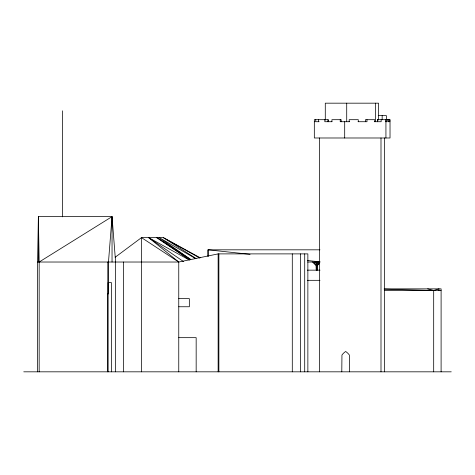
<?xml version="1.0" encoding="UTF-8"?>
<svg xmlns="http://www.w3.org/2000/svg" width="475" height="475" viewBox="0 0 475 475"><rect width="100%" height="100%" fill="white"/><g stroke="black" fill="none" stroke-linecap="round" stroke-linejoin="round"><path stroke-width="0.71" d="M208.026 256.28L208.092 249.82L250.052 254.339M37.59 371.824L37.59 262.022L38.374 216.636L112.041 216.636L115.603 262.022L115.603 371.824M39.164 371.824L39.164 262.022L112.041 216.636L108.484 262.022L108.484 293.924M317.068 265.038L319.705 262.461L317.068 262.461L317.068 265.038L317.14 262.461M317.068 270.156L317.068 265.656L319.657 263.061M317.14 270.156L317.14 265.656L319.723 263.061M115.199 257.23L141.502 237.625L163.305 237.625L200.201 257.777M37.59 262.022L178.76 262.022L218.132 253.888L307.865 253.888L307.865 371.824M378.254 115.621L386.395 115.621L386.395 119.688M314.325 121.719L315.02 121.719M319.147 121.719L315.75 121.719L315.75 119.688M331.96 121.719L324.829 121.719L324.829 119.688M349.511 121.719L340.213 121.719L340.213 119.688M358.025 121.719L366.985 121.719L366.985 119.688M374.276 121.719L381.152 121.719L381.152 119.688M385.783 121.719L387.238 121.719L387.238 119.688M388.348 121.719L389.803 121.719L389.803 119.688M319.954 249.82L207.973 249.82L208.092 256.358M307.646 262.022L320.019 262.022M316.279 262.443L313.595 262.443L316.213 265.068L316.279 262.443L316.213 265.068L313.66 262.443M316.213 265.668L316.279 270.156L316.213 265.668L312.58 262.022M307.361 270.156L320.019 270.156M307.367 280.321L319.978 280.321M384.18 288.865L441.103 288.865L441.103 371.824M384.578 290.492L441.103 290.492M108.128 293.746L107.368 293.746L107.368 371.824M178.76 298.627L189.341 298.627L189.341 306.755L178.76 306.755M178.76 337.666L196.163 337.666L196.163 371.824M23.75 371.824L451.25 371.824M384.198 289.162L433.687 290.492L438.959 288.865L438.959 290.492M307.473 260.52L319.99 261.862M427.666 288.865L433.687 290.492L433.687 371.824M178.76 371.824L178.76 262.022L148.627 237.625L189.05 259.902M199.767 258.073L163.305 237.625L195.997 258.483M195.777 258.697L159.238 237.625L190.754 259.498M178.76 262.022L141.502 237.625L141.502 371.824M190.683 259.582L157.332 237.625L189.881 259.956L156.53 237.625M148.627 237.625L183.546 261.606M39.164 262.022L38.374 216.636L38.374 262.022M388.586 119.688L388.586 121.719M386.027 119.688L386.027 121.719M385.932 119.688L385.932 137.988M384.578 137.988L384.578 371.824M382.161 115.621L382.161 119.688M380.997 137.988L380.997 371.824M378.551 120.092L378.551 103.176L325.286 103.176L325.286 120.092M377.471 119.688L377.471 121.719M377.358 121.719L377.358 119.688L390.022 119.688L390.022 137.988L314.325 137.988L314.325 119.688L328.166 119.688L328.166 121.719M375.529 103.176L375.529 121.564M374.763 121.719L374.763 119.688L365.441 119.688L365.441 121.719M358.281 121.719L358.281 119.688L349.178 119.688L349.178 121.719M349.511 371.824L349.351 355.021A14.891 14.63 90 0 0 345.652 351.494A14.891 14.63 -90 0 0 341.952 355.021L341.798 371.824M346.714 103.176L346.714 121.564M344.69 121.719L344.69 137.988M341.175 121.719L341.175 119.688L331.936 119.688L331.936 121.719M328.065 119.688L328.065 121.719M319.527 137.988L319.527 371.824M318.553 119.688L318.553 121.719M304.707 253.888L304.707 371.824M300.521 253.888L300.521 371.824M292.291 253.888L292.291 371.824M218.874 253.888L218.874 371.824M218.132 253.888L218.132 371.824M123.637 262.022L123.637 371.824M112.041 216.636L112.041 262.022M111.411 371.824L111.411 282.601L108.128 282.601L108.128 371.824M107.807 262.022L107.807 293.746M62.474 110.817L62.474 216.855"/></g></svg>
